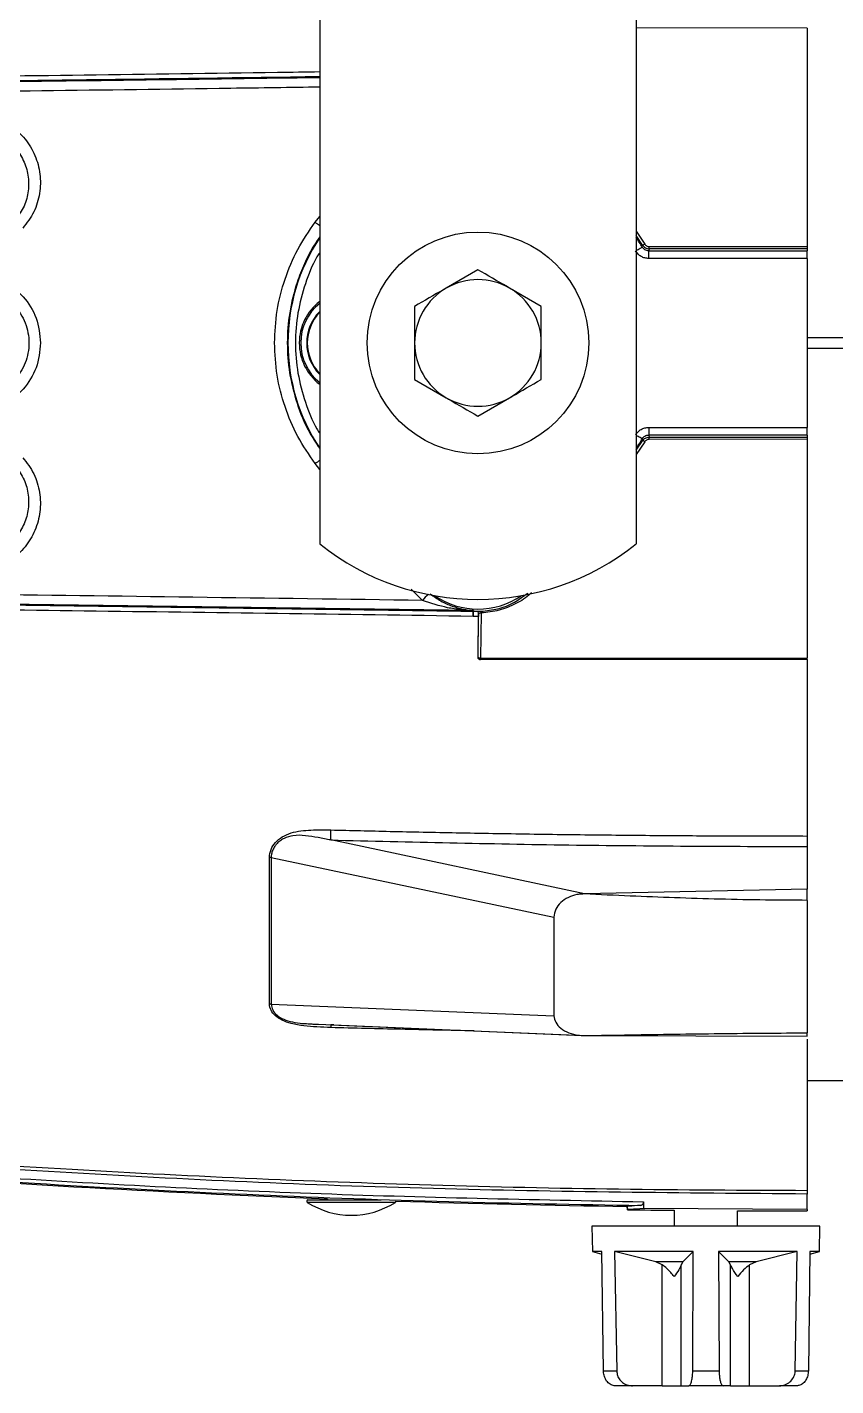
# Model space of a CAD drawing. Extents: x 8 to 113, y 1 to 87.
# Drawn here: x 14.77 to 17.96, y 32.7 to 38.06 of the extents above; entities that cross this region are included whole.
import ezdxf

# ---------------------------------------------------------------- set-up
doc = ezdxf.new("R2010")
doc.units = 0
doc.header["$MEASUREMENT"] = 0
doc.layers.add('OBJECT', color=7, linetype='CONTINUOUS')

msp = doc.modelspace()

# ---------------------------------------------------------------- linework, layer by layer
at = {"layer": 'OBJECT'}
for p, q in [((15.921, 39.7877), (15.921, 36.0251)), ((17.171, 39.7877), (17.171, 36.0251)), ((17.846, 38.0603), (17.171, 38.0607)), ((17.846, 38.0603), (17.846, 37.1981)), ((15.9034, 37.294), (15.921, 37.3172)), ((17.171, 37.2583), (17.2046, 37.2079)), ((17.1959, 37.204), (17.171, 37.2414)), ((17.1942, 37.1959), (17.1959, 37.204)), ((17.2217, 37.1893), (17.2202, 37.181)), ((17.2202, 37.181), (17.846, 37.181)), ((17.2202, 37.151), (17.2202, 37.181)), ((17.846, 37.1892), (17.2217, 37.1893)), ((17.2218, 37.1982), (17.846, 37.1981)), ((17.846, 37.1892), (17.846, 37.181)), ((17.846, 37.151), (17.846, 37.181)), ((16.546, 37.1064), (16.421, 37.0342)), ((17.846, 37.151), (17.2202, 37.151)), ((17.846, 37.151), (17.846, 36.4844)), ((16.796, 36.9621), (16.671, 37.0342)), ((18.0636, 36.8377), (17.846, 36.8377)), ((17.846, 36.7977), (18.0636, 36.7977)), ((16.296, 36.6734), (16.421, 36.6012)), ((16.546, 36.529), (16.671, 36.6012)), ((17.2202, 36.4844), (17.846, 36.4844)), ((17.2202, 36.4844), (17.2202, 36.4544)), ((17.846, 36.4544), (17.2202, 36.4544)), ((17.2202, 36.4544), (17.2217, 36.4461)), ((17.846, 36.4544), (17.846, 36.4844)), ((17.846, 36.4544), (17.846, 36.4463)), ((17.171, 36.394), (17.1959, 36.4314)), ((17.2046, 36.4275), (17.171, 36.3771)), ((17.1959, 36.4314), (17.1942, 36.4396)), ((17.2217, 36.4461), (17.846, 36.4463)), ((17.846, 36.4374), (17.2218, 36.4373)), ((17.846, 36.4374), (17.846, 35.5751)), ((15.921, 36.3182), (15.9034, 36.3414)), ((16.3268, 35.8017), (16.2824, 35.8467)), ((16.5266, 35.7592), (16.5267, 35.7616)), ((16.5288, 35.7591), (16.5266, 35.7592)), ((16.5289, 35.7615), (16.5288, 35.7591)), ((16.5288, 35.7591), (16.5444, 35.7587)), ((16.5279, 35.7389), (16.527, 35.7389)), ((16.5482, 35.7384), (16.5279, 35.7389)), ((16.5461, 35.5779), (16.5482, 35.7384)), ((16.5465, 35.5782), (16.5487, 35.7485)), ((16.5487, 35.7485), (16.5485, 35.7519)), ((16.5585, 35.7522), (16.5562, 35.5745)), ((16.5461, 35.5779), (16.5465, 35.5782)), ((17.846, 35.5684), (16.556, 35.5677)), ((16.556, 35.5677), (16.5565, 35.5682)), ((16.5562, 35.5745), (17.846, 35.5751)), ((17.846, 35.5688), (16.5565, 35.5682)), ((17.846, 35.5684), (17.846, 35.5688)), ((17.846, 35.5684), (17.846, 34.8722)), ((15.9648, 34.8565), (15.9647, 34.8565)), ((16.966, 34.6434), (15.9648, 34.8565)), ((17.846, 34.8305), (17.846, 34.6628)), ((15.7295, 34.7875), (15.7224, 34.788)), ((15.7295, 34.7875), (16.846, 34.5519)), ((17.846, 34.6628), (16.966, 34.6434)), ((17.846, 34.6183), (17.846, 34.0951)), ((16.846, 34.5519), (16.846, 34.163)), ((15.7295, 34.2083), (16.846, 34.163)), ((15.8833, 34.131), (16.9578, 34.0853)), ((15.9647, 34.1272), (15.9649, 34.1261)), ((15.9648, 34.1272), (16.966, 34.0848)), ((15.9769, 34.127), (15.9648, 34.1272)), ((16.966, 34.0848), (17.846, 34.0822)), ((17.846, 34.0702), (17.846, 33.474)), ((17.846, 33.9077), (18.0636, 33.9077)), ((17.846, 33.398), (17.846, 33.4594)), ((15.8721, 33.4268), (16.1415, 33.4268)), ((15.8748, 33.436), (16.1401, 33.436)), ((15.9495, 33.4412), (15.9495, 33.4412)), ((15.9522, 33.4411), (15.9522, 33.436)), ((16.1401, 33.436), (16.1633, 33.436)), ((16.1415, 33.4268), (16.2198, 33.4268)), ((17.1356, 33.4107), (17.136, 33.3977)), ((17.1356, 33.4107), (17.1356, 33.4107)), ((17.136, 33.3977), (17.1356, 33.4107)), ((17.1989, 33.4289), (17.1993, 33.402)), ((17.846, 33.398), (17.1993, 33.402)), ((17.136, 33.3977), (17.136, 33.3977)), ((17.321, 33.3954), (17.321, 33.3327)), ((17.571, 33.3327), (17.571, 33.3935)), ((17.846, 33.398), (17.846, 33.3927)), ((16.996, 33.3327), (16.9977, 33.2327)), ((17.896, 33.3327), (16.996, 33.3327)), ((17.8942, 33.2327), (17.896, 33.3327)), ((16.9977, 33.2327), (17.0353, 33.2226)), ((17.0352, 33.2327), (16.9977, 33.2327)), ((17.0415, 32.7617), (17.0352, 33.2327)), ((17.396, 33.2327), (17.0852, 33.2327)), ((17.0852, 33.2327), (17.0936, 32.7617)), ((17.2476, 33.1919), (17.0852, 33.2327)), ((17.3551, 33.1919), (17.2476, 33.1919)), ((17.2738, 33.1802), (17.2476, 33.1919)), ((17.3551, 33.1919), (17.3485, 33.1802)), ((17.396, 33.2327), (17.3551, 33.1919)), ((17.3938, 32.7617), (17.396, 33.2327)), ((17.8067, 33.2327), (17.496, 33.2327)), ((17.496, 33.2327), (17.4981, 32.7617)), ((17.5368, 33.1919), (17.496, 33.2327)), ((17.5434, 33.1802), (17.5368, 33.1919)), ((17.6443, 33.1919), (17.5368, 33.1919)), ((17.6443, 33.1919), (17.6182, 33.1802)), ((17.8067, 33.2327), (17.6443, 33.1919)), ((17.7983, 32.7617), (17.8067, 33.2327)), ((17.8567, 33.2327), (17.8504, 32.7617)), ((17.8566, 33.2226), (17.8942, 33.2327)), ((17.8942, 33.2327), (17.8567, 33.2327)), ((17.2738, 32.7027), (17.2738, 33.1802)), ((17.3485, 32.7027), (17.3485, 33.1802)), ((17.5434, 32.7027), (17.5434, 33.1802)), ((17.6182, 32.7027), (17.6182, 33.1802)), ((17.0415, 32.7617), (17.0936, 32.7617)), ((17.3938, 32.7617), (17.4981, 32.7617)), ((17.7983, 32.7617), (17.8504, 32.7617)), ((17.156, 32.7027), (17.0882, 32.7027)), ((17.2738, 32.7027), (17.156, 32.7027)), ((17.2738, 32.7027), (17.3485, 32.7027)), ((17.3485, 32.7027), (17.3781, 32.7027)), ((17.5138, 32.7027), (17.3781, 32.7027)), ((17.5434, 32.7027), (17.5138, 32.7027)), ((17.5434, 32.7027), (17.6182, 32.7027)), ((17.6182, 32.7027), (17.7359, 32.7027)), ((17.8037, 32.7027), (17.7359, 32.7027))]:
    msp.add_line(p, q, dxfattribs=at)
at = {"layer": 'OBJECT', "flags": 128}
for points in [[(17.171, 37.1823), (17.1733, 37.1837), (17.1781, 37.1865), (17.1826, 37.1891), (17.1865, 37.1914), (17.1897, 37.1933), (17.1921, 37.1947), (17.1937, 37.1956), (17.1942, 37.1959)], [(17.1942, 36.4396), (17.1937, 36.4399), (17.1921, 36.4408), (17.1897, 36.4422), (17.1865, 36.4441), (17.1826, 36.4464), (17.1781, 36.4489), (17.1733, 36.4517), (17.171, 36.4531)]]:
    msp.add_lwpolyline(points, dxfattribs=at)
at = {"layer": 'OBJECT'}
msp.add_circle((16.546, 36.8177), 0.4375, dxfattribs=at)
for centre, radius, start, end in [((16.1974, 37.694), 0.4964, 233.6784, 236.1554), ((16.546, 36.8177), 0.7505, 146.3835, 213.6165), ((16.546, 36.8177), 0.7505, 30.2571, 33.6165), ((17.1907, 37.2271), 0.0237, 282.6843, 305.9634), ((17.0395, 37.1963), 0.1824, 357.8107, 0.595), ((16.546, 36.8177), 0.25, 60, 120), ((16.546, 36.8177), 0.25, 120, 180), ((16.546, 36.8177), 0.25, 0, 60), ((16.046, 36.8177), 0.2056, 127.4464, 232.5536), ((16.046, 36.8177), 0.2, 128.6822, 231.3178), ((16.046, 36.8177), 0.1762, 135.1999, 224.8001), ((16.046, 36.8177), 0.1739, 135.9712, 224.0288), ((16.546, 36.8177), 0.25, 180, 240), ((16.546, 36.8177), 0.25, 300, 0), ((16.546, 36.8177), 0.25, 240, 300), ((16.546, 36.8177), 0.7505, 326.3835, 329.7429), ((17.1907, 36.4083), 0.0237, 54.0366, 77.3157), ((17.0395, 36.4392), 0.1824, 359.405, 2.1893), ((16.198, 35.9407), 0.4974, 123.8477, 126.3197), ((16.546, 36.8057), 1, 231.3178, 308.6822), ((16.4451, 35.7056), 0.1524, 128.3966, 140.9255), ((16.546, 36.0677), 0.3005, 235.3857, 304.6143), ((16.3243, 35.7456), 0.2027, 358.122, 3.8586), ((16.5259, 35.7091), 0.0525, 86.8041, 89.18), ((15.987, 35.7728), 0.5419, 356.4144, 358.5566), ((16.5194, 35.752), 0.0391, 0.3627, 10.3744), ((16.5565, 35.5782), 0.01, 180.084, 269.9169), ((17.846, 84.0657), 50.66, 263.32684, 267.85597), ((15.8748, 33.431), 0.005, 90, 237.4319), ((16.046, 33.6989), 0.323, 237.4319, 302.5681), ((16.2171, 33.431), 0.005, 302.5681, 9.0281), ((17.846, 84.0657), 50.66, 268.16308, 269.19659), ((17.846, 84.0527), 50.66, 269.19697, 269.40622), ((17.846, 84.0527), 50.66, 269.68898, 270)]:
    msp.add_arc(centre, radius, start, end, dxfattribs=at)
for points, knots in [([(11.8622, 37.8128), (12.3785, 37.8192), (13.4118, 37.832), (14.766, 37.8497), (15.6034, 37.8612), (15.921, 37.8656)], [0, 0, 0, 0, 0.382702, 0.765908, 1, 1, 1, 1]), ([(15.921, 37.8679), (15.6138, 37.8637), (14.7972, 37.8525), (13.4743, 37.8352), (12.4618, 37.8226), (11.9559, 37.8163)], [0, 0, 0, 0, 0.23178, 0.616222, 1, 1, 1, 1]), ([(11.959, 37.8362), (12.203, 37.8393), (12.6999, 37.8455), (13.4602, 37.8553), (14.227, 37.8653), (14.9947, 37.8755), (15.5553, 37.8831), (15.8653, 37.8874), (15.921, 37.8881)], [0, 0, 0, 0, 0.185391, 0.377506, 0.576351, 0.765931, 0.957987, 1, 1, 1, 1]), ([(11.8568, 37.776), (12.096, 37.7788), (12.5826, 37.7847), (13.3264, 37.7939), (14.0763, 37.8035), (14.8271, 37.8133), (15.4383, 37.8215), (15.8041, 37.8266), (15.921, 37.8282)], [0, 0, 0, 0, 0.177189, 0.360441, 0.549759, 0.730707, 0.913979, 1, 1, 1, 1]), ([(14.5585, 37.7215), (14.5843, 37.7185), (14.6357, 37.7125), (14.7047, 37.6763), (14.7606, 37.6243), (14.7999, 37.5586), (14.8198, 37.4845), (14.8181, 37.4075), (14.7961, 37.3323), (14.7647, 37.291), (14.749, 37.2704)], [0, 0, 0, 0, 0.125399, 0.250033, 0.374937, 0.500007, 0.625107, 0.75017, 0.875155, 1, 1, 1, 1]), ([(14.5589, 37.6599), (14.5799, 37.6579), (14.6218, 37.654), (14.6781, 37.6259), (14.724, 37.5848), (14.7565, 37.5323), (14.7732, 37.4725), (14.772, 37.41), (14.7538, 37.3488), (14.7277, 37.3154), (14.7147, 37.2987)], [0, 0, 0, 0, 0.125945, 0.251061, 0.375911, 0.500546, 0.625123, 0.749825, 0.874778, 1, 1, 1, 1]), ([(15.7429, 36.8177), (15.7449, 36.8604), (15.7489, 36.9458), (15.7814, 37.0702), (15.8309, 37.1887), (15.8792, 37.2589), (15.9034, 37.294)], [0, 0, 0, 0, 0.249549, 0.499968, 0.749833, 1, 1, 1, 1]), ([(15.921, 37.2359), (15.9127, 37.2239), (15.8896, 37.1903), (15.8596, 37.1301), (15.8251, 37.0431), (15.7997, 36.9386), (15.7901, 36.8182), (15.7994, 36.6977), (15.8287, 36.5797), (15.8693, 36.4789), (15.9063, 36.4233), (15.921, 36.4014)], [0, 0, 0, 0, 0.049424, 0.13824, 0.227356, 0.366591, 0.500406, 0.634291, 0.773557, 0.910718, 1, 1, 1, 1]), ([(17.2046, 37.2079), (17.2056, 37.2065), (17.2076, 37.2037), (17.2118, 37.2007), (17.2166, 37.1985), (17.2201, 37.1983), (17.2218, 37.1982)], [0, 0, 0, 0, 0.248699, 0.500161, 0.750977, 1, 1, 1, 1]), ([(15.921, 37.1737), (15.9173, 37.1681), (15.8928, 37.1304), (15.862, 37.0509), (15.8318, 36.9371), (15.8223, 36.8177), (15.8318, 36.6983), (15.862, 36.5845), (15.8928, 36.5051), (15.9173, 36.4674), (15.921, 36.4618)], [0, 0, 0, 0, 0.0268709, 0.1810548, 0.3394352, 0.5, 0.6605648, 0.8189452, 0.9731291, 1, 1, 1, 1]), ([(17.2202, 37.151), (17.2149, 37.1514), (17.2045, 37.1521), (17.19, 37.1585), (17.1772, 37.1679), (17.1713, 37.1765), (17.1683, 37.1808)], [0, 0, 0, 0, 0.2499898, 0.4998146, 0.7501668, 1, 1, 1, 1]), ([(17.2202, 37.181), (17.2175, 37.1812), (17.2123, 37.1816), (17.2051, 37.1847), (17.1987, 37.1894), (17.1957, 37.1937), (17.1942, 37.1959)], [0, 0, 0, 0, 0.249341, 0.49971, 0.74966, 1, 1, 1, 1]), ([(17.1959, 37.204), (17.1974, 37.2019), (17.2004, 37.1976), (17.2067, 37.193), (17.2139, 37.1899), (17.2191, 37.1895), (17.2217, 37.1893)], [0, 0, 0, 0, 0.2497795, 0.4995782, 0.7496537, 1, 1, 1, 1]), ([(17.846, 37.1981), (17.846, 37.1969), (17.846, 37.1953), (17.846, 37.1934), (17.846, 37.1921), (17.846, 37.191), (17.846, 37.1902), (17.846, 37.1894), (17.846, 37.1893), (17.846, 37.1892)], [0, 0, 0, 0, 0.235209, 0.351551, 0.467887, 0.584217, 0.700551, 0.816896, 1, 1, 1, 1]), ([(16.671, 37.0342), (16.668, 37.0359), (16.6258, 37.0603), (16.5844, 37.0842), (16.546, 37.1064)], [0, 0, 0, 0, 0.070214, 1, 1, 1, 1]), ([(14.5759, 37.0875), (14.6088, 37.0808), (14.6744, 37.0676), (14.7539, 37.0037), (14.8086, 36.9177), (14.8157, 36.851), (14.8192, 36.8177)], [0, 0, 0, 0, 0.250566, 0.500351, 0.750175, 1, 1, 1, 1]), ([(14.574, 37.0327), (14.6006, 37.0278), (14.6537, 37.0179), (14.7193, 36.9675), (14.7628, 36.8985), (14.7781, 36.8177), (14.7628, 36.7368), (14.7192, 36.6679), (14.6536, 36.6175), (14.6006, 36.6077), (14.574, 36.6027)], [0, 0, 0, 0, 0.125649, 0.250726, 0.375502, 0.500091, 0.624668, 0.749422, 0.874515, 1, 1, 1, 1]), ([(16.421, 37.0342), (16.418, 37.0325), (16.3758, 37.0081), (16.3344, 36.9843), (16.296, 36.9621)], [0, 0, 0, 0, 0.070213, 1, 1, 1, 1]), ([(16.296, 36.9621), (16.296, 36.9521), (16.296, 36.9051), (16.296, 36.8563), (16.296, 36.8177)], [0, 0, 0, 0, 0.211002, 1, 1, 1, 1]), ([(16.796, 36.8177), (16.796, 36.8563), (16.796, 36.9051), (16.796, 36.9521), (16.796, 36.9621)], [0, 0, 0, 0, 0.788998, 1, 1, 1, 1]), ([(14.8192, 36.8177), (14.8157, 36.7844), (14.8086, 36.7177), (14.7538, 36.6317), (14.6743, 36.5678), (14.6087, 36.5546), (14.5759, 36.548)], [0, 0, 0, 0, 0.24993, 0.499886, 0.749919, 1, 1, 1, 1]), ([(15.9034, 36.3414), (15.8792, 36.3766), (15.8309, 36.4469), (15.7814, 36.5653), (15.7489, 36.6897), (15.7449, 36.775), (15.7429, 36.8177)], [0, 0, 0, 0, 0.250229, 0.500882, 0.749824, 1, 1, 1, 1]), ([(16.296, 36.8177), (16.296, 36.8064), (16.296, 36.7576), (16.296, 36.71), (16.296, 36.6734)], [0, 0, 0, 0, 0.2318492, 1, 1, 1, 1]), ([(16.796, 36.6734), (16.796, 36.71), (16.796, 36.7576), (16.796, 36.8064), (16.796, 36.8177)], [0, 0, 0, 0, 0.7681508, 1, 1, 1, 1]), ([(16.671, 36.6012), (16.6739, 36.6029), (16.7161, 36.6273), (16.7575, 36.6512), (16.796, 36.6734)], [0, 0, 0, 0, 0.070213, 1, 1, 1, 1]), ([(16.421, 36.6012), (16.4239, 36.5995), (16.4661, 36.5751), (16.5075, 36.5513), (16.546, 36.529)], [0, 0, 0, 0, 0.070214, 1, 1, 1, 1]), ([(17.1683, 36.4547), (17.1713, 36.459), (17.1772, 36.4676), (17.19, 36.477), (17.2045, 36.4833), (17.2149, 36.484), (17.2202, 36.4844)], [0, 0, 0, 0, 0.250003, 0.499813, 0.750165, 1, 1, 1, 1]), ([(17.1942, 36.4396), (17.1957, 36.4417), (17.1987, 36.446), (17.205, 36.4507), (17.2123, 36.4538), (17.2175, 36.4542), (17.2202, 36.4544)], [0, 0, 0, 0, 0.2494547, 0.4998675, 0.749774, 1, 1, 1, 1]), ([(17.1959, 36.4314), (17.1974, 36.4336), (17.2004, 36.4378), (17.2067, 36.4425), (17.2139, 36.4455), (17.2191, 36.4459), (17.2217, 36.4461)], [0, 0, 0, 0, 0.24939, 0.499166, 0.749323, 1, 1, 1, 1]), ([(17.2218, 36.4373), (17.2201, 36.4372), (17.2166, 36.4369), (17.2118, 36.4348), (17.2076, 36.4317), (17.2056, 36.4289), (17.2046, 36.4275)], [0, 0, 0, 0, 0.248921, 0.499835, 0.751191, 1, 1, 1, 1]), ([(17.846, 36.4463), (17.846, 36.4461), (17.846, 36.4459), (17.846, 36.4449), (17.846, 36.444), (17.846, 36.4428), (17.846, 36.4414), (17.846, 36.4397), (17.846, 36.4383), (17.846, 36.4374)], [0, 0, 0, 0, 0.235207, 0.351552, 0.467887, 0.584228, 0.700573, 0.816902, 1, 1, 1, 1]), ([(14.749, 36.365), (14.7647, 36.3444), (14.7961, 36.3031), (14.8181, 36.2279), (14.8198, 36.151), (14.7999, 36.0768), (14.7606, 36.0112), (14.7047, 35.9592), (14.6357, 35.9229), (14.5843, 35.917), (14.5585, 35.914)], [0, 0, 0, 0, 0.124845, 0.24983, 0.374893, 0.499993, 0.625062, 0.749967, 0.874601, 1, 1, 1, 1]), ([(14.7147, 36.3367), (14.7278, 36.32), (14.7538, 36.2866), (14.772, 36.2253), (14.7732, 36.1629), (14.7565, 36.1032), (14.724, 36.0507), (14.6781, 36.0096), (14.6217, 35.9814), (14.5799, 35.9775), (14.5589, 35.9756)], [0, 0, 0, 0, 0.1256654, 0.2503632, 0.3748706, 0.4993744, 0.6239874, 0.748872, 0.8742199, 1, 1, 1, 1]), ([(16.3268, 35.8017), (16.0246, 35.8058), (15.4248, 35.8142), (14.5235, 35.8261), (13.6237, 35.8378), (12.7329, 35.849), (12.1449, 35.856), (11.8568, 35.8595)], [0, 0, 0, 0, 0.2022766, 0.4015017, 0.6039518, 0.8059482, 1, 1, 1, 1]), ([(16.5267, 35.7616), (16.0071, 35.7687), (14.9677, 35.7831), (13.4118, 35.8035), (12.3785, 35.8163), (11.8622, 35.8227)], [0, 0, 0, 0, 0.333336, 0.666886, 1, 1, 1, 1]), ([(11.9559, 35.8192), (12.4618, 35.8129), (13.4743, 35.8003), (14.9989, 35.7803), (16.0175, 35.7662), (16.5266, 35.7592)], [0, 0, 0, 0, 0.33303, 0.666639, 1, 1, 1, 1]), ([(16.3576, 35.8278), (16.3715, 35.8178), (16.3993, 35.7979), (16.4437, 35.7786), (16.4852, 35.7665), (16.5167, 35.7625), (16.5278, 35.7616), (16.5287, 35.7615), (16.5288, 35.7615), (16.5289, 35.7615)], [0, 0, 0, 0, 0.249937, 0.500626, 0.749427, 0.968478, 0.986306, 0.993527, 1, 1, 1, 1]), ([(16.5579, 35.759), (16.5802, 35.7614), (16.6263, 35.7663), (16.6902, 35.7913), (16.7259, 35.8181), (16.7429, 35.831)], [0, 0, 0, 0, 0.330582, 0.680069, 1, 1, 1, 1]), ([(16.7572, 35.8331), (16.7559, 35.8316), (16.7388, 35.813), (16.6958, 35.7877), (16.6302, 35.7596), (16.5824, 35.7547), (16.5585, 35.7522)], [0, 0, 0, 0, 0.02736, 0.351619, 0.675255, 1, 1, 1, 1]), ([(16.527, 35.7389), (16.2692, 35.7425), (15.757, 35.7496), (14.9942, 35.7599), (14.2265, 35.7701), (13.4598, 35.7802), (12.6997, 35.79), (12.203, 35.7962), (11.959, 35.7993)], [0, 0, 0, 0, 0.168843, 0.335534, 0.500076, 0.67255, 0.839189, 1, 1, 1, 1]), ([(16.5267, 35.7616), (16.5267, 35.7616), (16.5267, 35.7616), (16.5266, 35.7616), (16.5262, 35.7616), (16.5122, 35.7623), (16.4756, 35.7649), (16.4101, 35.7743), (16.3599, 35.7908), (16.3268, 35.8017)], [0, 0, 0, 0, 0.001142, 0.002301, 0.004791, 0.01068, 0.246792, 0.502027, 1, 1, 1, 1]), ([(16.5444, 35.7587), (16.5443, 35.7586), (16.5441, 35.7583), (16.5453, 35.7564), (16.5472, 35.7537), (16.5485, 35.7519)], [0, 0, 0, 0, 0.252438, 0.503217, 1, 1, 1, 1]), ([(16.5444, 35.7587), (16.5463, 35.7587), (16.5492, 35.7588), (16.5541, 35.7589), (16.5566, 35.759), (16.5579, 35.759)], [0, 0, 0, 0, 0.499445, 0.751584, 1, 1, 1, 1]), ([(16.5485, 35.7519), (16.5484, 35.7494), (16.5483, 35.7454), (16.5482, 35.7402), (16.5482, 35.7384)], [0, 0, 0, 0, 0.6495649, 1, 1, 1, 1]), ([(16.5585, 35.7522), (16.5578, 35.7521), (16.5565, 35.752), (16.554, 35.7516), (16.5513, 35.7509), (16.5492, 35.7498), (16.5488, 35.7489), (16.5487, 35.7485)], [0, 0, 0, 0, 0.117751, 0.236264, 0.479976, 0.736393, 1, 1, 1, 1]), ([(16.556, 35.5677), (16.5549, 35.5678), (16.5529, 35.568), (16.5501, 35.5695), (16.5479, 35.5717), (16.5464, 35.5746), (16.5462, 35.5768), (16.5461, 35.5779)], [0, 0, 0, 0, 0.1904146, 0.380721, 0.5749326, 0.7832683, 1, 1, 1, 1]), ([(16.5465, 35.5782), (16.5465, 35.5782), (16.5465, 35.5781), (16.5465, 35.5779), (16.5467, 35.5775), (16.5474, 35.5766), (16.549, 35.5757), (16.5515, 35.575), (16.5538, 35.5746), (16.5554, 35.5745), (16.5562, 35.5745)], [0, 0, 0, 0, 0.013718, 0.037881, 0.117462, 0.241308, 0.499767, 0.695357, 0.834141, 1, 1, 1, 1]), ([(16.5562, 35.5745), (16.5562, 35.5736), (16.5563, 35.5719), (16.5563, 35.5699), (16.5564, 35.5686), (16.5564, 35.5683), (16.5565, 35.5682)], [0, 0, 0, 0, 0.249948, 0.499967, 0.749993, 1, 1, 1, 1]), ([(17.846, 35.5688), (17.846, 35.5689), (17.846, 35.569), (17.846, 35.5695), (17.846, 35.5702), (17.846, 35.5712), (17.846, 35.5723), (17.846, 35.5736), (17.846, 35.5746), (17.846, 35.5751)], [0, 0, 0, 0, 0.143851, 0.287677, 0.431526, 0.575369, 0.719208, 0.857742, 1, 1, 1, 1]), ([(15.7224, 34.788), (15.7238, 34.7984), (15.7264, 34.8194), (15.745, 34.8475), (15.7726, 34.8704), (15.8197, 34.8902), (15.8863, 34.8973), (15.939, 34.8966), (15.9654, 34.8962)], [0, 0, 0, 0, 0.125023, 0.250261, 0.372599, 0.500558, 0.750171, 1, 1, 1, 1]), ([(15.9647, 34.8565), (15.9481, 34.8597), (15.9148, 34.8662), (15.8653, 34.8744), (15.8189, 34.8762), (15.786, 34.8664), (15.7659, 34.8546), (15.7536, 34.844), (15.743, 34.8311), (15.7351, 34.8169), (15.7302, 34.8018), (15.7297, 34.7918), (15.7295, 34.7875)], [0, 0, 0, 0, 0.167655, 0.336418, 0.499288, 0.624455, 0.681335, 0.749952, 0.805262, 0.875044, 0.94588, 1, 1, 1, 1]), ([(15.9647, 34.8565), (15.9648, 34.8636), (15.9652, 34.8778), (15.9653, 34.8901), (15.9654, 34.8962)], [0, 0, 0, 0, 0.499997, 1, 1, 1, 1]), ([(15.9647, 34.8565), (16.2781, 34.849), (16.905, 34.8338), (17.5323, 34.8316), (17.846, 34.8305)], [0, 0, 0, 0, 0.500002, 1, 1, 1, 1]), ([(15.9654, 34.8962), (16.0432, 34.8943), (16.2081, 34.8902), (16.4696, 34.8849), (16.75, 34.8801), (17.0328, 34.8765), (17.3085, 34.874), (17.5773, 34.8724), (17.7564, 34.8723), (17.846, 34.8722)], [0, 0, 0, 0, 0.124105, 0.263212, 0.41732, 0.571428, 0.714286, 0.857143, 1, 1, 1, 1]), ([(17.846, 34.8722), (17.846, 34.8689), (17.846, 34.8599), (17.846, 34.8453), (17.846, 34.8346), (17.846, 34.8305)], [0, 0, 0, 0, 0.263891, 0.723095, 1, 1, 1, 1]), ([(15.7224, 34.2089), (15.7224, 34.2964), (15.7223, 34.4714), (15.7224, 34.6824), (15.7224, 34.788)], [0, 0, 0, 0, 0.500003, 1, 1, 1, 1]), ([(15.7295, 34.7875), (15.7295, 34.682), (15.7296, 34.4709), (15.7295, 34.2959), (15.7295, 34.2083)], [0, 0, 0, 0, 0.499779, 1, 1, 1, 1]), ([(16.966, 34.6434), (16.9621, 34.6433), (16.9522, 34.6432), (16.9304, 34.6404), (16.9005, 34.631), (16.8714, 34.6108), (16.8506, 34.5833), (16.8476, 34.5627), (16.846, 34.5519)], [0, 0, 0, 0, 0.0612938, 0.1579775, 0.3530257, 0.5689643, 0.7756011, 1, 1, 1, 1]), ([(17.846, 34.6183), (17.791, 34.6185), (17.6762, 34.619), (17.5015, 34.6227), (17.3235, 34.6282), (17.1451, 34.6352), (17.0264, 34.6406), (16.966, 34.6434)], [0, 0, 0, 0, 0.187145, 0.391348, 0.595125, 0.793954, 1, 1, 1, 1]), ([(17.846, 34.6183), (17.846, 34.624), (17.846, 34.6353), (17.846, 34.6514), (17.846, 34.6604), (17.846, 34.6628)], [0, 0, 0, 0, 0.425026, 0.850044, 1, 1, 1, 1]), ([(15.9654, 34.1163), (15.9469, 34.117), (15.9113, 34.1182), (15.8586, 34.1224), (15.8115, 34.1304), (15.7725, 34.1442), (15.7448, 34.1623), (15.7264, 34.1844), (15.7237, 34.2007), (15.7224, 34.2089)], [0, 0, 0, 0, 0.175155, 0.335953, 0.499736, 0.628068, 0.749936, 0.875048, 1, 1, 1, 1]), ([(15.7295, 34.2083), (15.7283, 34.2084), (15.726, 34.2087), (15.7236, 34.2088), (15.7224, 34.2089)], [0, 0, 0, 0, 0.500003, 1, 1, 1, 1]), ([(15.7295, 34.2083), (15.7307, 34.2007), (15.733, 34.1854), (15.7509, 34.1645), (15.7781, 34.1479), (15.8142, 34.137), (15.8504, 34.1328), (15.8738, 34.1315), (15.8833, 34.131)], [0, 0, 0, 0, 0.169475, 0.339571, 0.508222, 0.676895, 0.867999, 1, 1, 1, 1]), ([(16.846, 34.163), (16.8475, 34.1542), (16.8505, 34.1365), (16.8717, 34.1127), (16.9028, 34.0951), (16.9365, 34.0863), (16.9577, 34.0852), (16.966, 34.0848)], [0, 0, 0, 0, 0.217937, 0.435233, 0.661573, 0.868603, 1, 1, 1, 1]), ([(15.8833, 34.131), (15.8879, 34.1307), (15.899, 34.13), (15.91, 34.1296), (15.9164, 34.1293)], [0, 0, 0, 0, 0.41689, 1, 1, 1, 1]), ([(15.9649, 34.1261), (15.965, 34.126), (15.9653, 34.1255), (15.9653, 34.1201), (15.9654, 34.1163)], [0, 0, 0, 0, 0.289714, 1, 1, 1, 1]), ([(16.5308, 34.1032), (16.434, 34.1052), (16.2455, 34.109), (16.057, 34.1139), (15.9654, 34.1163)], [0, 0, 0, 0, 0.513737, 1, 1, 1, 1]), ([(16.966, 34.0848), (17.0264, 34.0857), (17.145, 34.0876), (17.3235, 34.0905), (17.5015, 34.0929), (17.6762, 34.0947), (17.791, 34.095), (17.846, 34.0951)], [0, 0, 0, 0, 0.206023, 0.404822, 0.608638, 0.812834, 1, 1, 1, 1]), ([(17.846, 34.0822), (17.846, 34.0821), (17.846, 34.0819), (17.846, 34.0883), (17.846, 34.0937), (17.846, 34.0951)], [0, 0, 0, 0, 0.425021, 0.850046, 1, 1, 1, 1]), ([(17.846, 33.4594), (17.3541, 33.4635), (16.3703, 33.4715), (14.896, 33.5391), (13.424, 33.6435), (12.4462, 33.7499), (11.9573, 33.8031)], [0, 0, 0, 0, 0.25003, 0.500058, 0.750055, 1, 1, 1, 1]), ([(11.959, 33.8176), (12.1915, 33.7912), (12.6645, 33.7377), (13.387, 33.669), (14.134, 33.6081), (14.8833, 33.5587), (15.6285, 33.5206), (16.3631, 33.4939), (17.1029, 33.4771), (17.5977, 33.475), (17.846, 33.474)], [0, 0, 0, 0, 0.118989, 0.241992, 0.369009, 0.500039, 0.623805, 0.748387, 0.873785, 1, 1, 1, 1]), ([(11.959, 33.7537), (12.1969, 33.7268), (12.6808, 33.6721), (13.4203, 33.6021), (14.1753, 33.5413), (14.9314, 33.4921), (15.6826, 33.4546), (16.4332, 33.4275), (16.9363, 33.4188), (17.1891, 33.4145)], [0, 0, 0, 0, 0.136957, 0.278626, 0.425005, 0.570315, 0.712103, 0.855331, 1, 1, 1, 1]), ([(11.9607, 33.7681), (12.3957, 33.7204), (13.2658, 33.625), (14.5751, 33.5256), (15.8862, 33.4553), (16.7614, 33.4377), (17.1989, 33.4289)], [0, 0, 0, 0, 0.249981, 0.5, 0.749995, 1, 1, 1, 1]), ([(17.846, 33.474), (17.846, 33.4738), (17.846, 33.4734), (17.846, 33.4718), (17.846, 33.4703), (17.846, 33.4684), (17.846, 33.4664), (17.846, 33.4634), (17.846, 33.461), (17.846, 33.4594)], [0, 0, 0, 0, 0.226959, 0.339219, 0.451486, 0.563736, 0.675991, 0.78826, 1, 1, 1, 1]), ([(17.1891, 33.4145), (17.1719, 33.4133), (17.1429, 33.4113), (17.1377, 33.4109), (17.1356, 33.4107)], [0, 0, 0, 0, 0.593401, 1, 1, 1, 1]), ([(17.1993, 33.402), (17.1804, 33.4008), (17.1456, 33.3985), (17.139, 33.398), (17.136, 33.3977)], [0, 0, 0, 0, 0.54186, 1, 1, 1, 1]), ([(17.1989, 33.4289), (17.1989, 33.4275), (17.1988, 33.4254), (17.1979, 33.4222), (17.1968, 33.4199), (17.1953, 33.4178), (17.1938, 33.4164), (17.1917, 33.4149), (17.1901, 33.4146), (17.1891, 33.4145)], [0, 0, 0, 0, 0.171872, 0.256728, 0.427736, 0.526486, 0.654996, 0.783434, 1, 1, 1, 1]), ([(17.3203, 33.1339), (17.3202, 33.134), (17.3119, 33.1447), (17.2972, 33.1618), (17.2799, 33.1754), (17.2738, 33.1802)], [0, 0, 0, 0, 0.004609, 0.647696, 1, 1, 1, 1]), ([(17.3485, 33.1802), (17.3456, 33.1738), (17.3393, 33.1599), (17.3273, 33.1429), (17.3204, 33.134), (17.3203, 33.1339)], [0, 0, 0, 0, 0.458105, 0.995394, 1, 1, 1, 1]), ([(17.5716, 33.1339), (17.5716, 33.134), (17.5633, 33.1447), (17.5515, 33.1618), (17.5455, 33.1754), (17.5434, 33.1802)], [0, 0, 0, 0, 0.004609, 0.647696, 1, 1, 1, 1]), ([(17.6182, 33.1802), (17.6102, 33.1738), (17.593, 33.1599), (17.5787, 33.1429), (17.5717, 33.134), (17.5716, 33.1339)], [0, 0, 0, 0, 0.4581043, 0.9953935, 1, 1, 1, 1]), ([(17.0882, 32.7027), (17.0826, 32.7035), (17.0713, 32.7049), (17.0565, 32.7167), (17.0462, 32.7338), (17.042, 32.7499), (17.0416, 32.7592), (17.0415, 32.7617)], [0, 0, 0, 0, 0.241745, 0.484005, 0.711796, 0.922051, 1, 1, 1, 1]), ([(17.0936, 32.7617), (17.0944, 32.7553), (17.0958, 32.7425), (17.1057, 32.7255), (17.1203, 32.7122), (17.1378, 32.7041), (17.1503, 32.7032), (17.156, 32.7027)], [0, 0, 0, 0, 0.198026, 0.39586, 0.598898, 0.81482, 1, 1, 1, 1]), ([(17.3781, 32.7027), (17.38, 32.7035), (17.3838, 32.7049), (17.3888, 32.7167), (17.3923, 32.7338), (17.3937, 32.7499), (17.3938, 32.7592), (17.3938, 32.7617)], [0, 0, 0, 0, 0.241745, 0.484005, 0.711795, 0.922051, 1, 1, 1, 1]), ([(17.4981, 32.7617), (17.4983, 32.7553), (17.4987, 32.7425), (17.5011, 32.7255), (17.5048, 32.7122), (17.5092, 32.7041), (17.5124, 32.7032), (17.5138, 32.7027)], [0, 0, 0, 0, 0.198026, 0.395861, 0.598898, 0.81482, 1, 1, 1, 1]), ([(17.7359, 32.7027), (17.7434, 32.7035), (17.7585, 32.7049), (17.7782, 32.7167), (17.7921, 32.7338), (17.7976, 32.7499), (17.7982, 32.7592), (17.7983, 32.7617)], [0, 0, 0, 0, 0.241745, 0.4840054, 0.7117956, 0.922051, 1, 1, 1, 1]), ([(17.8504, 32.7617), (17.8499, 32.7553), (17.8488, 32.7425), (17.8414, 32.7255), (17.8305, 32.7122), (17.8174, 32.7041), (17.808, 32.7032), (17.8037, 32.7027)], [0, 0, 0, 0, 0.198026, 0.395861, 0.598898, 0.81482, 1, 1, 1, 1])]:
    msp.add_open_spline(points, degree=3, knots=knots, dxfattribs=at)

doc.saveas('drawing.dxf')
